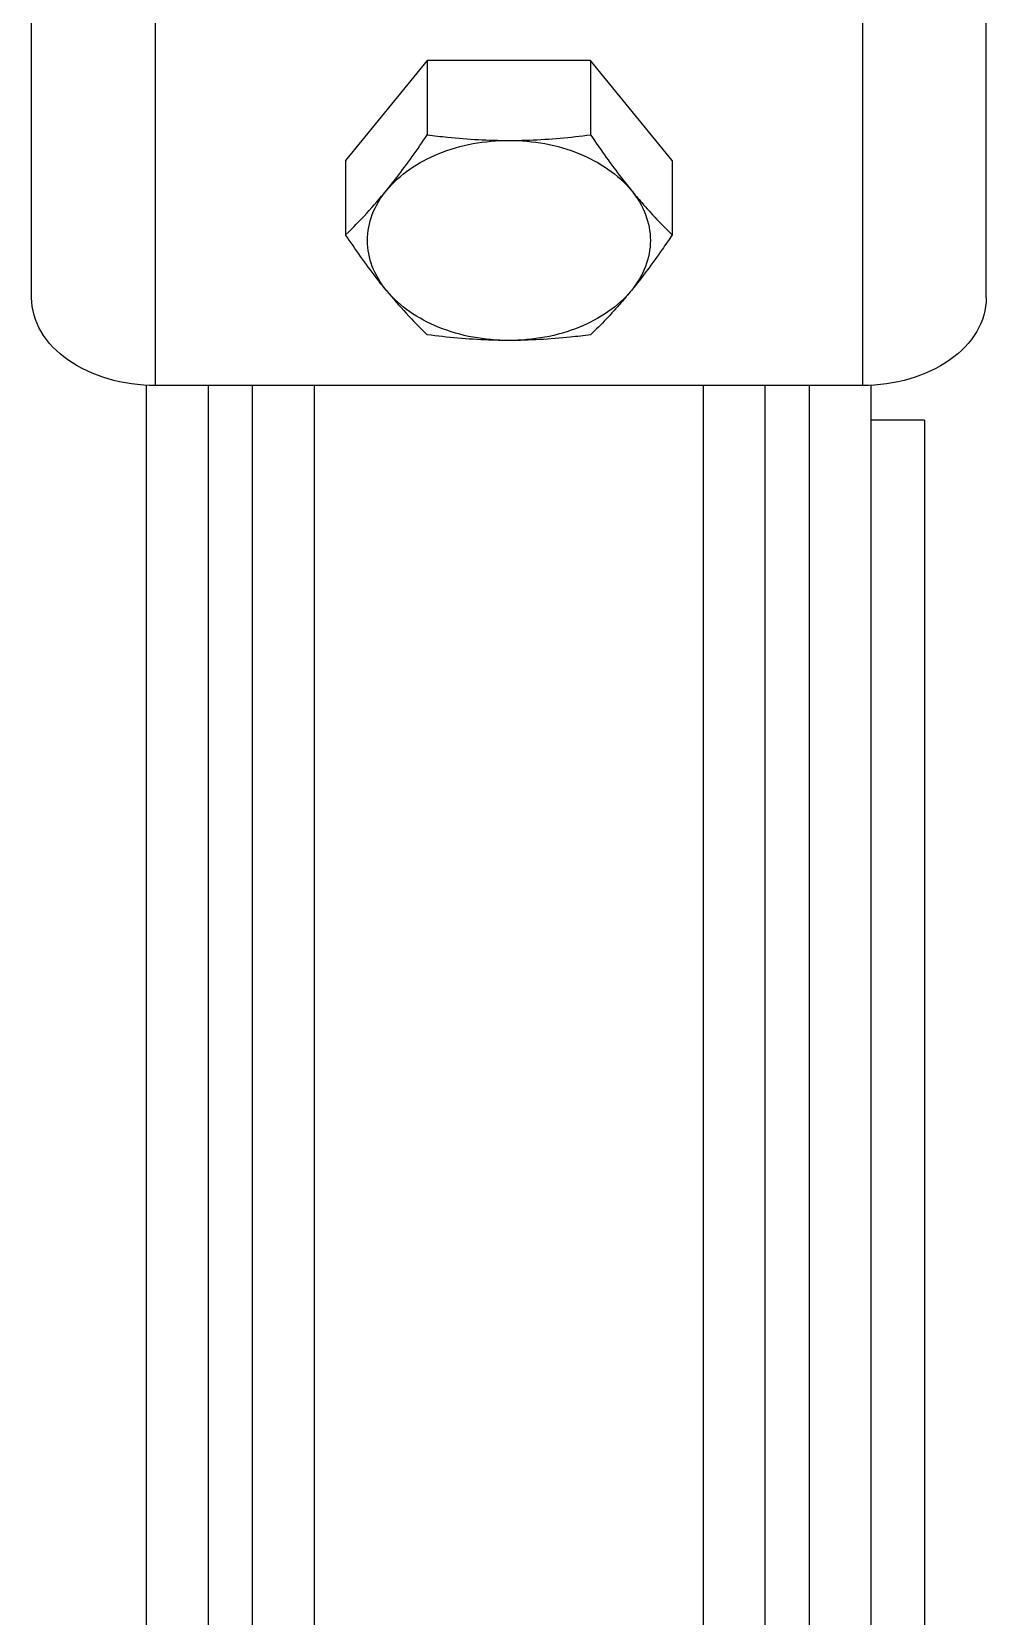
# Model space of a CAD drawing. Extents: x 54907 to 703237, y -798661 to -546661.
# Drawn here: x 361297 to 361975, y -592751 to -591627 of the extents above; entities that cross this region are included whole.
import ezdxf

# ---------------------------------------------------------------- set-up
doc = ezdxf.new("R2010")
doc.units = 0
doc.header["$LTSCALE"] = 1000
doc.header["$MEASUREMENT"] = 0

# ---------------------------------------------------------------- blocks, each defined once
blk = doc.blocks.new('gfhhrryyfd')
at = {"linetype": 'Continuous'}
for p, q in [((3687248.5, -1750638.45), (3687248.5, -1750228.96)), ((3687700.13, -1750638.45), (3687700.13, -1750228.96)), ((3687307.04, -1750679.85), (3687307.04, -1750302.75)), ((3687641.58, -1750323.96), (3687641.58, -1750679.85)), ((3687435.68, -1750526.09), (3687397.05, -1750573.4)), ((3687435.68, -1750526.09), (3687435.68, -1750561.28)), ((3687512.94, -1750526.09), (3687435.68, -1750526.09)), ((3687512.94, -1750526.09), (3687512.94, -1750561.28)), ((3687551.57, -1750573.4), (3687512.94, -1750526.09)), ((3687397.05, -1750573.4), (3687397.05, -1750608.59)), ((3687551.57, -1750573.4), (3687551.57, -1750608.59)), ((3687302.86, -1752588.04), (3687302.86, -1750679.85)), ((3687641.58, -1750679.85), (3687307.04, -1750679.85)), ((3687332.13, -1752588.9), (3687332.13, -1750679.85)), ((3687353.04, -1752588.9), (3687353.04, -1750679.85)), ((3687382.31, -1752588.9), (3687382.31, -1750679.85)), ((3687566.31, -1752588.9), (3687566.31, -1750679.85)), ((3687595.58, -1752588.9), (3687595.58, -1750679.85)), ((3687616.49, -1752588.9), (3687616.49, -1750679.85)), ((3687645.76, -1752588.04), (3687645.76, -1750679.85)), ((3687670.85, -1750696.19), (3687645.76, -1750696.19)), ((3687670.85, -1750696.19), (3687670.85, -1752528.33))]:
    blk.add_line(p, q, dxfattribs=at)
for centre, start, end in [((3687229.58, -1750435.11), 313.9914, 320.77347), ((3687603.16, -1750482.42), 219.22653, 226.0086)]:
    blk.add_arc(centre, 241.13, start, end, dxfattribs=at)
for points, knots in [([(3687416.37, -1750587.6), (3687418.02, -1750585.58), (3687424.77, -1750577.04), (3687431.05, -1750568.14), (3687435.68, -1750561.28)], [0, 0, 0, 0, 0.239452, 1, 1, 1, 1]), ([(3687435.68, -1750561.28), (3687438.87, -1750561.69), (3687451.7, -1750563.19), (3687464.62, -1750563.94), (3687474.31, -1750563.94)], [0, 0, 0, 0, 0.249182, 1, 1, 1, 1]), ([(3687474.31, -1750563.94), (3687477.55, -1750563.94), (3687490.46, -1750563.7), (3687503.35, -1750562.51), (3687512.94, -1750561.28)], [0, 0, 0, 0, 0.250767, 1, 1, 1, 1]), ([(3687512.94, -1750561.28), (3687514.52, -1750563.62), (3687520.67, -1750572.59), (3687527.16, -1750581.35), (3687532.26, -1750587.6)], [0, 0, 0, 0, 0.259411, 1, 1, 1, 1]), ([(3687416.37, -1750587.6), (3687422.69, -1750579.85), (3687441.43, -1750567.64), (3687462.96, -1750563.94), (3687474.31, -1750563.94)], [0, 0, 0, 0, 0.468341, 1, 1, 1, 1]), ([(3687474.31, -1750563.94), (3687485.66, -1750563.94), (3687507.19, -1750567.64), (3687525.93, -1750579.85), (3687532.26, -1750587.6)], [0, 0, 0, 0, 0.531659, 1, 1, 1, 1]), ([(3687416.37, -1750634.91), (3687413.58, -1750631.49), (3687409.06, -1750624.02), (3687406.6, -1750611.25), (3687409.06, -1750598.48), (3687413.58, -1750591.01), (3687416.37, -1750587.6)], [0, 0, 0, 0, 0.257487, 0.5, 0.742513, 1, 1, 1, 1]), ([(3687532.26, -1750587.6), (3687533.84, -1750589.54), (3687539.97, -1750596.82), (3687546.54, -1750603.72), (3687551.57, -1750608.59)], [0, 0, 0, 0, 0.264209, 1, 1, 1, 1]), ([(3687532.26, -1750587.6), (3687535.04, -1750591.01), (3687539.56, -1750598.48), (3687542.02, -1750611.25), (3687539.56, -1750624.02), (3687535.04, -1750631.49), (3687532.26, -1750634.91)], [0, 0, 0, 0, 0.257487, 0.5, 0.742513, 1, 1, 1, 1]), ([(3687416.37, -1750634.91), (3687414.72, -1750632.89), (3687407.96, -1750624.35), (3687401.68, -1750615.45), (3687397.05, -1750608.59)], [0, 0, 0, 0, 0.239452, 1, 1, 1, 1]), ([(3687551.57, -1750608.59), (3687549.99, -1750610.93), (3687543.84, -1750619.9), (3687537.35, -1750628.66), (3687532.26, -1750634.91)], [0, 0, 0, 0, 0.259411, 1, 1, 1, 1]), ([(3687474.31, -1750658.56), (3687462.96, -1750658.56), (3687441.43, -1750654.86), (3687422.69, -1750642.65), (3687416.37, -1750634.91)], [0, 0, 0, 0, 0.531659, 1, 1, 1, 1]), ([(3687532.26, -1750634.91), (3687525.93, -1750642.65), (3687507.19, -1750654.86), (3687485.66, -1750658.56), (3687474.31, -1750658.56)], [0, 0, 0, 0, 0.468341, 1, 1, 1, 1]), ([(3687532.26, -1750634.91), (3687530.67, -1750636.85), (3687524.54, -1750644.13), (3687517.97, -1750651.03), (3687512.94, -1750655.9)], [0, 0, 0, 0, 0.264209, 1, 1, 1, 1]), ([(3687307.04, -1750679.85), (3687299.5, -1750679.85), (3687284.86, -1750677.88), (3687265.7, -1750669.22), (3687252.06, -1750655.72), (3687248.5, -1750643.94), (3687248.5, -1750638.45)], [0, 0, 0, 0, 0.287977, 0.555343, 0.790527, 1, 1, 1, 1]), ([(3687700.13, -1750638.45), (3687700.13, -1750643.94), (3687696.56, -1750655.72), (3687682.92, -1750669.22), (3687663.76, -1750677.88), (3687649.12, -1750679.85), (3687641.58, -1750679.85)], [0, 0, 0, 0, 0.209473, 0.444657, 0.712023, 1, 1, 1, 1]), ([(3687474.31, -1750658.56), (3687471.07, -1750658.56), (3687458.16, -1750658.32), (3687445.28, -1750657.13), (3687435.68, -1750655.9)], [0, 0, 0, 0, 0.250767, 1, 1, 1, 1]), ([(3687512.94, -1750655.9), (3687509.75, -1750656.31), (3687496.93, -1750657.81), (3687484.01, -1750658.56), (3687474.31, -1750658.56)], [0, 0, 0, 0, 0.249182, 1, 1, 1, 1])]:
    blk.add_open_spline(points, degree=3, knots=knots, dxfattribs=at)

msp = doc.modelspace()

# ---------------------------------------------------------------- block references
at = {"lineweight": -3, "xscale": 1.5, "yscale": 1.5, "zscale": 1.5}
msp.add_blockref('gfhhrryyfd', (-5169575.6, 2034142), dxfattribs=at)

doc.saveas('drawing.dxf')
